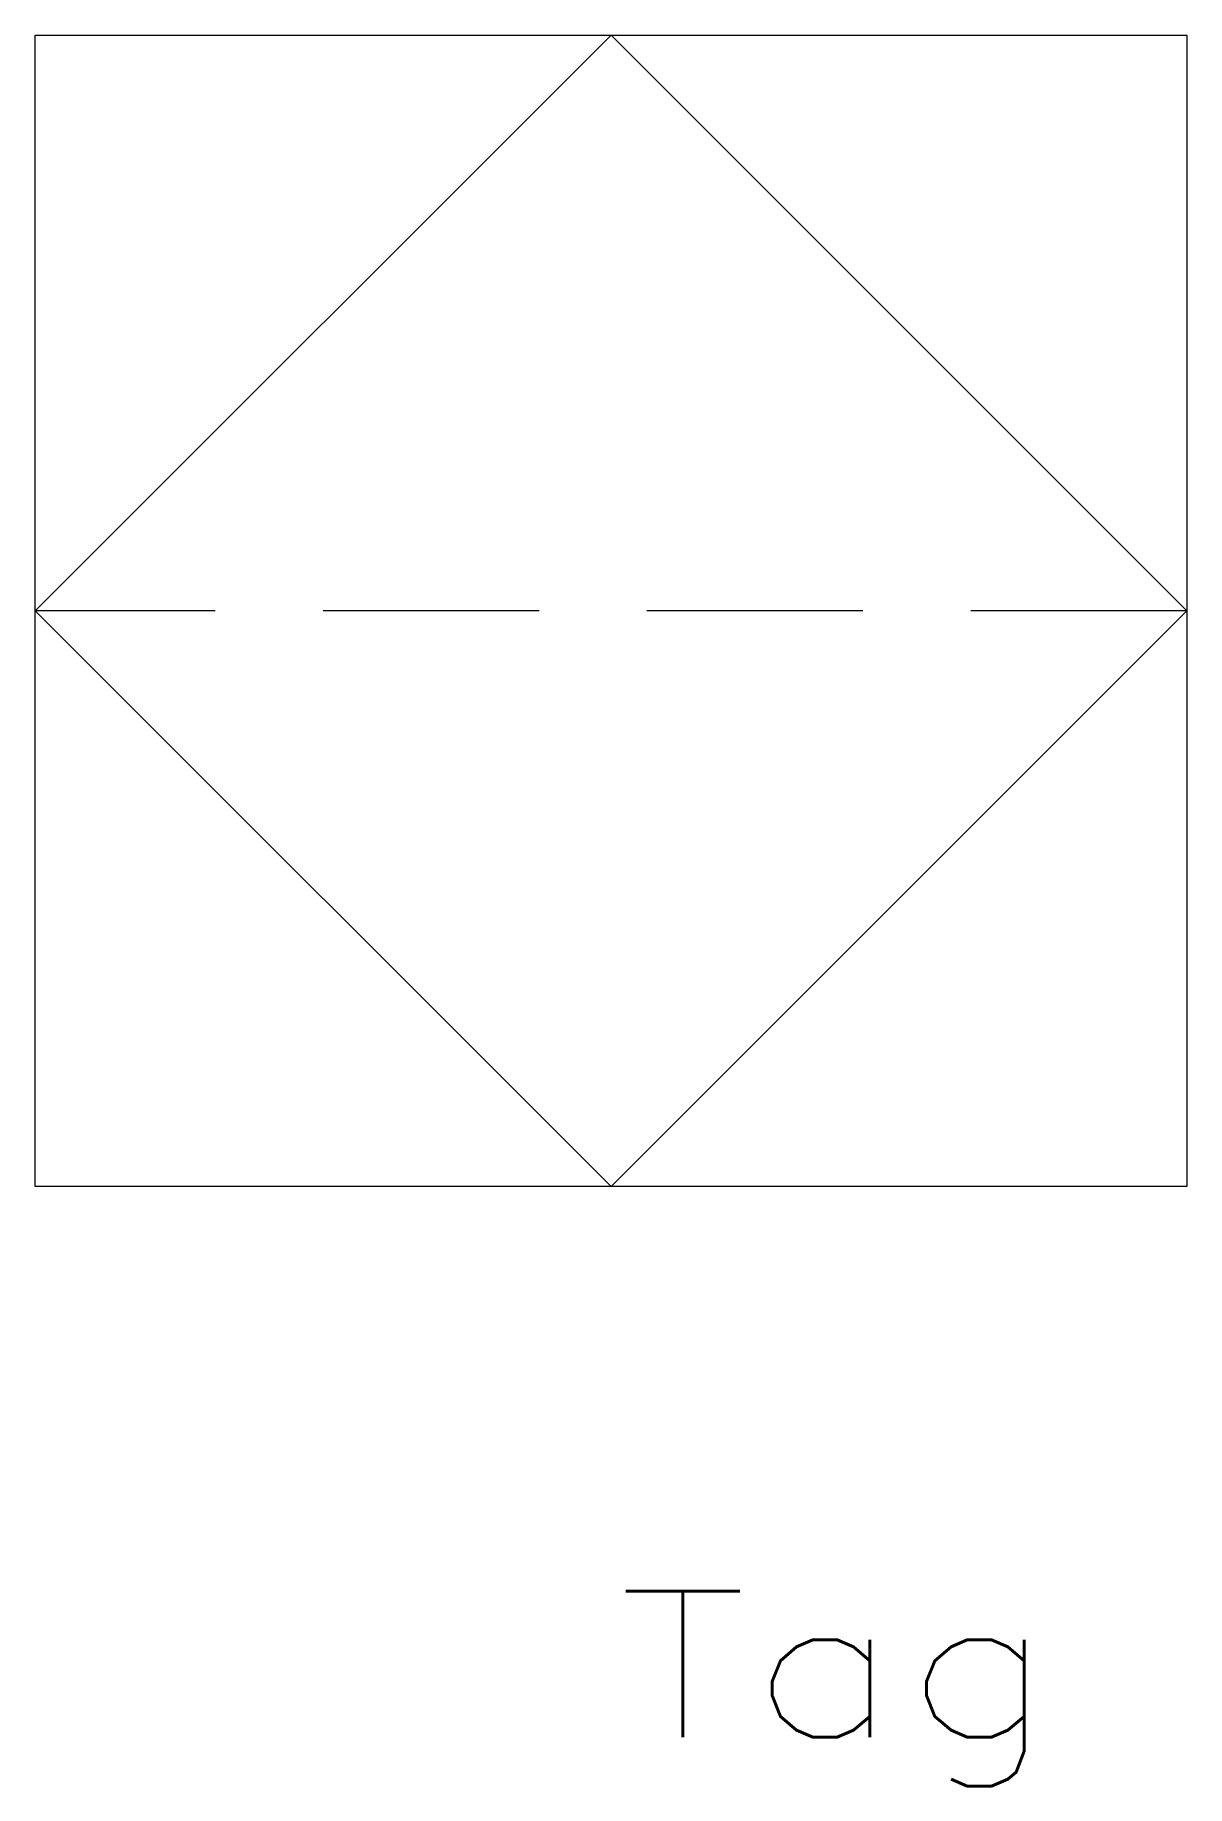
# Model space of a CAD drawing. Header units: inches. Extents: x -5 to 5, y -10.2 to 5.
import ezdxf
from ezdxf.enums import TextEntityAlignment as Align

# ---------------------------------------------------------------- set-up
doc = ezdxf.new("R2010")
doc.units = ezdxf.units.IN
doc.header["$LTSCALE"] = 7.5
doc.header["$MEASUREMENT"] = 0
doc.linetypes.add('HIDDEN', pattern=[0.375, 0.25, -0.125])
doc.layers.get('0').update_dxf_attribs({"lineweight": 0})
doc.styles.add('STANDARD1', font='TXT.SHX')

msp = doc.modelspace()

# ---------------------------------------------------------------- linework, layer by layer
for p, q in [((-5, 5), (5, 5)), ((-5, -5), (-5, 5)), ((0, 5), (-5, 0)), ((5, 0), (0, 5)), ((5, 5), (5, -5)), ((-5, 0), (0, -5)), ((0, -5), (5, 0)), ((5, -5), (-5, -5))]:
    msp.add_line(p, q)
at = {"linetype": 'HIDDEN'}
msp.add_line((5, 0), (-5, 0), dxfattribs=at)

# ---------------------------------------------------------------- texts
at = {"color": 7, "linetype": 'Continuous', "style": 'STANDARD1', "width": 1.166667}
msp.add_text('Tag', height=1.27, dxfattribs=at).set_placement((0.059, -9.782), (3.869, -9.782), align=Align.FIT)

doc.saveas('drawing.dxf')
